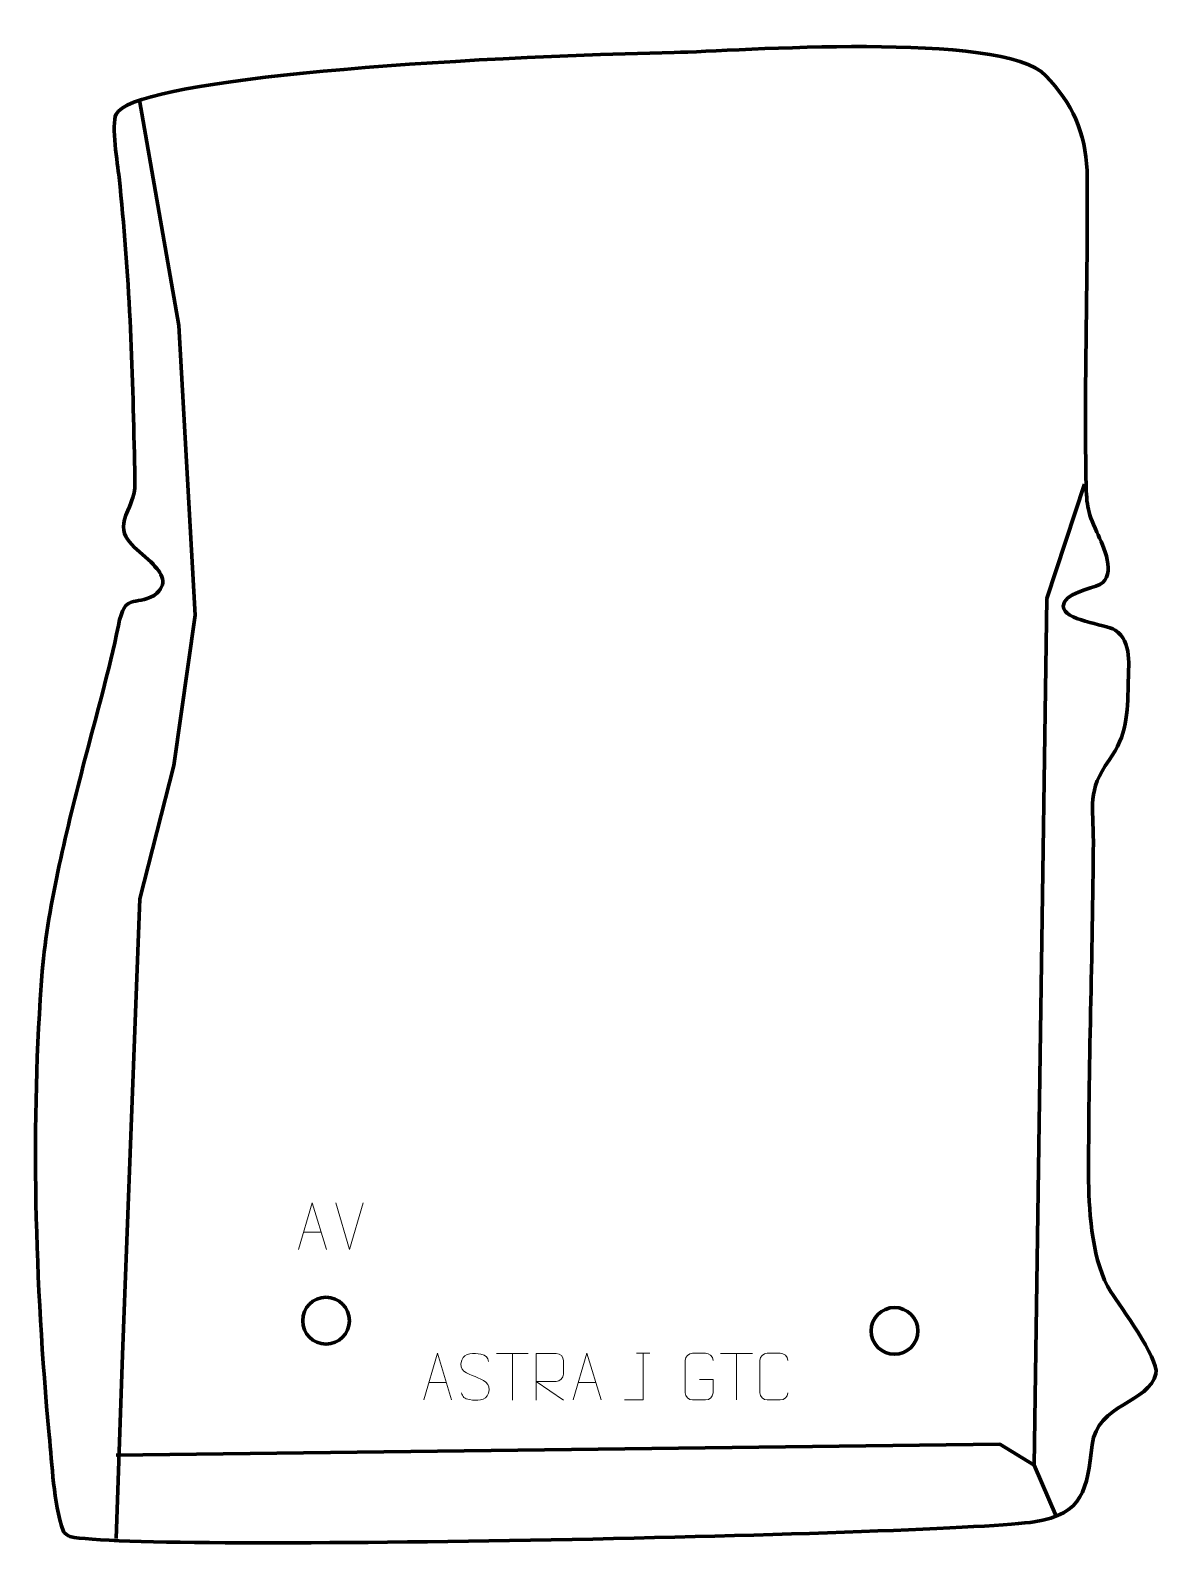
# Model space of a CAD drawing. Header units: millimetres. Extents: x 1089 to 1693, y 49 to 864.
import ezdxf

# ---------------------------------------------------------------- set-up
doc = ezdxf.new("R2010")
doc.units = ezdxf.units.MM
doc.header["$MEASUREMENT"] = 0
doc.layers.add('layer 2', color=7, linetype='Continuous')
doc.layers.add('layer 3', color=7, linetype='Continuous')

msp = doc.modelspace()

# ---------------------------------------------------------------- linework, layer by layer
at = {"layer": 'layer 2', "color": 142, "lineweight": 200}
for centre in [(1247.1846, 173.054), (1551.5876, 167.5973)]:
    msp.add_ellipse(centre, major_axis=(0, 12.5), ratio=1, dxfattribs=at)
at = {"layer": 'layer 2', "color": 142, "lineweight": 158}
for points, knots in [([(1134.8311, 56.3273), (1134.8311, 56.3273), (1138.1769, 154.7649), (1138.1769, 154.7649), (1138.1769, 154.7649), (1138.1769, 154.7649), (1147.4374, 398.9754), (1147.4374, 398.9754), (1147.4374, 398.9754), (1147.4374, 398.9754), (1165.6937, 470.4129), (1165.6937, 470.4129), (1165.6937, 470.4129), (1165.6937, 470.4129), (1177.0708, 550.8463), (1177.0708, 550.8463), (1177.0708, 550.8463), (1177.0708, 550.8463), (1168.3396, 705.8923), (1168.3396, 705.8923), (1168.3396, 705.8923), (1168.3396, 705.8923), (1147.2231, 826.5572), (1147.2231, 826.5572)], [0, 0, 0, 0, 0.14285714, 0.14285714, 0.14285714, 0.14285714, 0.28571429, 0.28571429, 0.28571429, 0.28571429, 0.42857143, 0.42857143, 0.42857143, 0.42857143, 0.57142857, 0.57142857, 0.57142857, 0.57142857, 0.71428571, 0.71428571, 0.71428571, 0.71428571, 1, 1, 1, 1]), ([(1653.3213, 621.0935), (1653.3213, 621.0935), (1633.2129, 559.8423), (1633.2129, 559.8423), (1633.2129, 559.8423), (1633.2129, 559.8423), (1626.3337, 95.7627), (1626.3337, 95.7627), (1626.3337, 95.7627), (1626.3337, 95.7627), (1638.0919, 68.3571), (1638.0919, 68.3571)], [0, 0, 0, 0, 0.25, 0.25, 0.25, 0.25, 0.5, 0.5, 0.5, 0.5, 1, 1, 1, 1]), ([(1626.3337, 95.7627), (1626.3337, 95.7627), (1608.0774, 106.8752), (1608.0774, 106.8752), (1608.0774, 106.8752), (1608.0774, 106.8752), (1134.7373, 101.0544), (1134.7373, 101.0544)], [0, 0, 0, 0, 0.33333333, 0.33333333, 0.33333333, 0.33333333, 1, 1, 1, 1])]:
    msp.add_open_spline(points, degree=3, knots=knots, dxfattribs=at)
at = {"layer": 'layer 3', "color": 242, "lineweight": 158}
msp.add_open_spline([(1626.3872, 65.3418), (1653.0227, 69.5904), (1654.6127, 82.7986), (1657.4252, 106.5694), (1657.4252, 106.5694), (1660.0457, 128.7173), (1687.951, 128.9493), (1691.5946, 144.6145), (1691.5946, 144.6145), (1692.9781, 153.1268), (1672.791, 180.3552), (1667.4248, 188.5335), (1667.4248, 188.5335), (1657.6009, 203.6938), (1655.7877, 229.8552), (1655.5515, 247.6775), (1655.5515, 247.6775), (1655.288, 308.1772), (1657.7355, 368.9412), (1658.0766, 429.5059), (1658.0766, 429.5059), (1658.1555, 448.7601), (1654.5942, 456.6615), (1666.5423, 473.24), (1666.5423, 473.24), (1676.0833, 486.4787), (1676.3782, 498.1049), (1676.6844, 513.781), (1676.6844, 513.781), (1676.8553, 523.5094), (1678.9939, 536.5509), (1669.7434, 542.8939), (1669.7434, 542.8939), (1664.2051, 546.1214), (1641.9436, 548.0845), (1641.97, 555.6197), (1641.97, 555.6197), (1641.9945, 562.6116), (1657.0314, 564.8363), (1661.5083, 567.2678), (1661.5083, 567.2678), (1670.94, 572.3902), (1663.3199, 587.9309), (1659.9716, 595.2486), (1659.9716, 595.2486), (1654.5494, 607.0986), (1654.3637, 610.547), (1654.1186, 624.0646), (1654.1186, 624.0646), (1653.1227, 678.988), (1655.354, 733.9878), (1654.6796, 788.9522), (1654.6796, 788.9522), (1653.9909, 809.1162), (1646.6296, 825.0638), (1632.6372, 839.7336), (1632.6372, 839.7336), (1609.516, 863.9742), (1466.0312, 852.8974), (1433.6737, 852.1581), (1433.6737, 852.1581), (1294.0697, 848.9685), (1143.1075, 836.9047), (1134.8086, 819.0823), (1134.8086, 819.0823), (1132.0773, 813.2165), (1135.5651, 792.6608), (1136.3616, 785.3255), (1136.3616, 785.3255), (1141.9805, 733.584), (1143.6576, 684.2662), (1144.6708, 632.3355), (1144.6708, 632.3355), (1144.9736, 616.5312), (1145.7643, 618.3487), (1140.019, 604.3702), (1140.019, 604.3702), (1135.0252, 591.9796), (1145.6505, 586.9803), (1153.4212, 579.3339), (1153.4212, 579.3339), (1159.6133, 572.9634), (1163.2274, 567.8332), (1155.1982, 561.3595), (1155.1982, 561.3595), (1144.3929, 555.4814), (1139.6571, 563.2204), (1135.9786, 545.2527), (1135.9786, 545.2527), (1130.9644, 520.761), (1124.1916, 497.1745), (1117.9123, 473.0264), (1117.9123, 473.0264), (1108.6864, 437.1726), (1098.4616, 396.9085), (1095.2482, 360.1554), (1095.2482, 360.1554), (1088.9161, 279.8297), (1091.3884, 192.1802), (1098.961, 111.9528), (1098.961, 111.9528), (1100.652, 95.5536), (1101.0499, 76.3293), (1106.5815, 60.1661), (1106.5815, 60.1661), (1106.815, 59.4834), (1109.3383, 57.5637), (1110.0737, 57.4078), (1110.0737, 57.4078), (1150.2978, 48.8802), (1584.946, 58.7315), (1626.3872, 65.3418)], degree=3, knots=[0, 0, 0, 0, 0.03448276, 0.03448276, 0.03448276, 0.03448276, 0.06896552, 0.06896552, 0.06896552, 0.06896552, 0.10344828, 0.10344828, 0.10344828, 0.10344828, 0.13793103, 0.13793103, 0.13793103, 0.13793103, 0.17241379, 0.17241379, 0.17241379, 0.17241379, 0.20689655, 0.20689655, 0.20689655, 0.20689655, 0.24137931, 0.24137931, 0.24137931, 0.24137931, 0.27586207, 0.27586207, 0.27586207, 0.27586207, 0.31034483, 0.31034483, 0.31034483, 0.31034483, 0.34482759, 0.34482759, 0.34482759, 0.34482759, 0.37931034, 0.37931034, 0.37931034, 0.37931034, 0.4137931, 0.4137931, 0.4137931, 0.4137931, 0.44827586, 0.44827586, 0.44827586, 0.44827586, 0.48275862, 0.48275862, 0.48275862, 0.48275862, 0.51724138, 0.51724138, 0.51724138, 0.51724138, 0.55172414, 0.55172414, 0.55172414, 0.55172414, 0.5862069, 0.5862069, 0.5862069, 0.5862069, 0.62068966, 0.62068966, 0.62068966, 0.62068966, 0.65517241, 0.65517241, 0.65517241, 0.65517241, 0.68965517, 0.68965517, 0.68965517, 0.68965517, 0.72413793, 0.72413793, 0.72413793, 0.72413793, 0.75862069, 0.75862069, 0.75862069, 0.75862069, 0.79310345, 0.79310345, 0.79310345, 0.79310345, 0.82758621, 0.82758621, 0.82758621, 0.82758621, 0.86206897, 0.86206897, 0.86206897, 0.86206897, 0.89655172, 0.89655172, 0.89655172, 0.89655172, 0.93103448, 0.93103448, 0.93103448, 0.93103448, 1, 1, 1, 1], dxfattribs=at)
at = {"layer": 'layer 3', "color": 250, "lineweight": 9}
for points, knots in [([(1232.4198, 211.1827), (1232.4198, 211.1827), (1239.7908, 236.1362), (1239.7908, 236.1362), (1239.7908, 236.1362), (1239.7908, 236.1362), (1247.3607, 211.1827), (1247.3607, 211.1827)], [0, 0, 0, 0, 0.33333333, 0.33333333, 0.33333333, 0.33333333, 1, 1, 1, 1]), ([(1299.5073, 130.6332), (1299.5073, 130.6332), (1306.8783, 155.5867), (1306.8783, 155.5867), (1306.8783, 155.5867), (1306.8783, 155.5867), (1314.4482, 130.6332), (1314.4482, 130.6332)], [0, 0, 0, 0, 0.33333333, 0.33333333, 0.33333333, 0.33333333, 1, 1, 1, 1]), ([(1326.9778, 143.11), (1322.7295, 144.5804), (1317.8214, 146.3762), (1319.8265, 151.8965), (1319.8265, 151.8965), (1321.33, 156.0364), (1326.5436, 155.6479), (1330.1472, 155.0468), (1330.1472, 155.0468), (1333.0078, 154.5696), (1333.8725, 153.3564), (1334.1831, 151.2723)], [0, 0, 0, 0, 0.25, 0.25, 0.25, 0.25, 0.5, 0.5, 0.5, 0.5, 1, 1, 1, 1]), ([(1359.6404, 130.4594), (1359.6404, 130.4594), (1359.6404, 155.4129), (1359.6404, 155.4129), (1359.6404, 155.4129), (1363.2352, 155.4129), (1366.8307, 155.4129), (1370.4259, 155.4129), (1370.4259, 155.4129), (1372.7512, 155.3752), (1374.3085, 153.8852), (1374.3044, 151.5188), (1374.3044, 151.5188), (1374.304, 149.4833), (1374.304, 146.4239), (1374.3044, 144.3879), (1374.3044, 144.3879), (1374.2979, 142.5124), (1372.4856, 140.5706), (1370.4761, 140.5515), (1370.4761, 140.5515), (1370.4761, 140.5515), (1359.6404, 140.5515), (1359.6404, 140.5515), (1359.6404, 140.5515), (1359.6404, 140.5515), (1374.2951, 130.4594), (1374.2951, 130.4594)], [0, 0, 0, 0, 0.125, 0.125, 0.125, 0.125, 0.25, 0.25, 0.25, 0.25, 0.375, 0.375, 0.375, 0.375, 0.5, 0.5, 0.5, 0.5, 0.625, 0.625, 0.625, 0.625, 0.75, 0.75, 0.75, 0.75, 1, 1, 1, 1]), ([(1379.5073, 130.6332), (1379.5073, 130.6332), (1386.8783, 155.5867), (1386.8783, 155.5867), (1386.8783, 155.5867), (1386.8783, 155.5867), (1394.4482, 130.6332), (1394.4482, 130.6332)], [0, 0, 0, 0, 0.33333333, 0.33333333, 0.33333333, 0.33333333, 1, 1, 1, 1]), ([(1406.9558, 130.6331), (1406.9558, 130.6331), (1416.9778, 130.6331), (1416.9778, 130.6331), (1416.9778, 130.6331), (1416.9778, 130.6331), (1416.9778, 155.5867), (1416.9778, 155.5867)], [0, 0, 0, 0, 0.33333333, 0.33333333, 0.33333333, 0.33333333, 1, 1, 1, 1]), ([(1447.2327, 141.6189), (1447.2327, 141.6189), (1454.4008, 141.6189), (1454.4008, 141.6189), (1454.4008, 141.6189), (1454.4008, 141.6189), (1454.4008, 134.4508), (1454.4008, 134.4508), (1454.4008, 134.4508), (1454.2611, 132.1274), (1452.5839, 130.6478), (1450.4361, 130.637), (1450.4361, 130.637), (1448.1043, 130.6374), (1445.7723, 130.6374), (1443.4408, 130.637), (1443.4408, 130.637), (1441.5159, 130.5316), (1439.5437, 132.4161), (1439.5549, 134.4334), (1439.5549, 134.4334), (1439.5553, 140.2035), (1439.5553, 145.9732), (1439.5549, 151.7425), (1439.5549, 151.7425), (1439.5591, 153.8806), (1441.3059, 155.5998), (1443.4582, 155.5864), (1443.4582, 155.5864), (1445.7839, 155.5864), (1448.11, 155.5864), (1450.4361, 155.5864), (1450.4361, 155.5864), (1452.3828, 155.6218), (1454.3742, 154.1303), (1454.4008, 151.6926)], [0, 0, 0, 0, 0.1, 0.1, 0.1, 0.1, 0.2, 0.2, 0.2, 0.2, 0.3, 0.3, 0.3, 0.3, 0.4, 0.4, 0.4, 0.4, 0.5, 0.5, 0.5, 0.5, 0.6, 0.6, 0.6, 0.6, 0.7, 0.7, 0.7, 0.7, 0.8, 0.8, 0.8, 0.8, 1, 1, 1, 1]), ([(1494.4008, 134.4509), (1494.261, 132.1275), (1492.5838, 130.6479), (1490.4361, 130.6371), (1490.4361, 130.6371), (1488.1042, 130.6375), (1485.7723, 130.6375), (1483.4408, 130.6371), (1483.4408, 130.6371), (1481.5158, 130.5317), (1479.5437, 132.4162), (1479.5549, 134.4335), (1479.5549, 134.4335), (1479.5553, 140.2036), (1479.5553, 145.9733), (1479.5549, 151.7426), (1479.5549, 151.7426), (1479.5591, 153.8807), (1481.3058, 155.5999), (1483.4582, 155.5864), (1483.4582, 155.5864), (1485.7839, 155.5864), (1488.11, 155.5864), (1490.4361, 155.5864), (1490.4361, 155.5864), (1492.3827, 155.6219), (1494.3741, 154.1304), (1494.4008, 151.6928)], [0, 0, 0, 0, 0.125, 0.125, 0.125, 0.125, 0.25, 0.25, 0.25, 0.25, 0.375, 0.375, 0.375, 0.375, 0.5, 0.5, 0.5, 0.5, 0.625, 0.625, 0.625, 0.625, 0.75, 0.75, 0.75, 0.75, 1, 1, 1, 1]), ([(1326.9778, 143.1099), (1330.9964, 141.4632), (1336.0259, 139.5749), (1334.1919, 134.2146), (1334.1919, 134.2146), (1332.7321, 129.9482), (1327.8213, 130.2049), (1324.0952, 130.7596), (1324.0952, 130.7596), (1321.3452, 131.1694), (1320.1243, 132.3829), (1319.7463, 134.4951)], [0, 0, 0, 0, 0.25, 0.25, 0.25, 0.25, 0.5, 0.5, 0.5, 0.5, 1, 1, 1, 1])]:
    msp.add_open_spline(points, degree=3, knots=knots, dxfattribs=at)
for points in [[(1259.7793, 211.1754), (1259.7793, 211.1754), (1252.4575, 236.129), (1252.4575, 236.129)], [(1267.1012, 236.129), (1267.1012, 236.129), (1259.7794, 211.1754), (1259.7794, 211.1754)], [(1235.1424, 220.4321), (1235.1424, 220.4321), (1244.6381, 220.4321), (1244.6381, 220.4321)], [(1338.4788, 155.3894), (1338.4788, 155.3894), (1355.466, 155.3894), (1355.466, 155.3894)], [(1346.9726, 130.4594), (1346.9726, 130.4594), (1346.9726, 155.4129), (1346.9726, 155.4129)], [(1413.3937, 155.5867), (1413.3937, 155.5867), (1420.5619, 155.5867), (1420.5619, 155.5867)], [(1458.4842, 155.5632), (1458.4842, 155.5632), (1475.4714, 155.5632), (1475.4714, 155.5632)], [(1466.978, 130.6332), (1466.978, 130.6332), (1466.978, 155.5867), (1466.978, 155.5867)], [(1302.2299, 139.8826), (1302.2299, 139.8826), (1311.7256, 139.8826), (1311.7256, 139.8826)], [(1382.2299, 139.8826), (1382.2299, 139.8826), (1391.7256, 139.8826), (1391.7256, 139.8826)]]:
    msp.add_open_spline(points, degree=3, dxfattribs=at)

doc.saveas('drawing.dxf')
